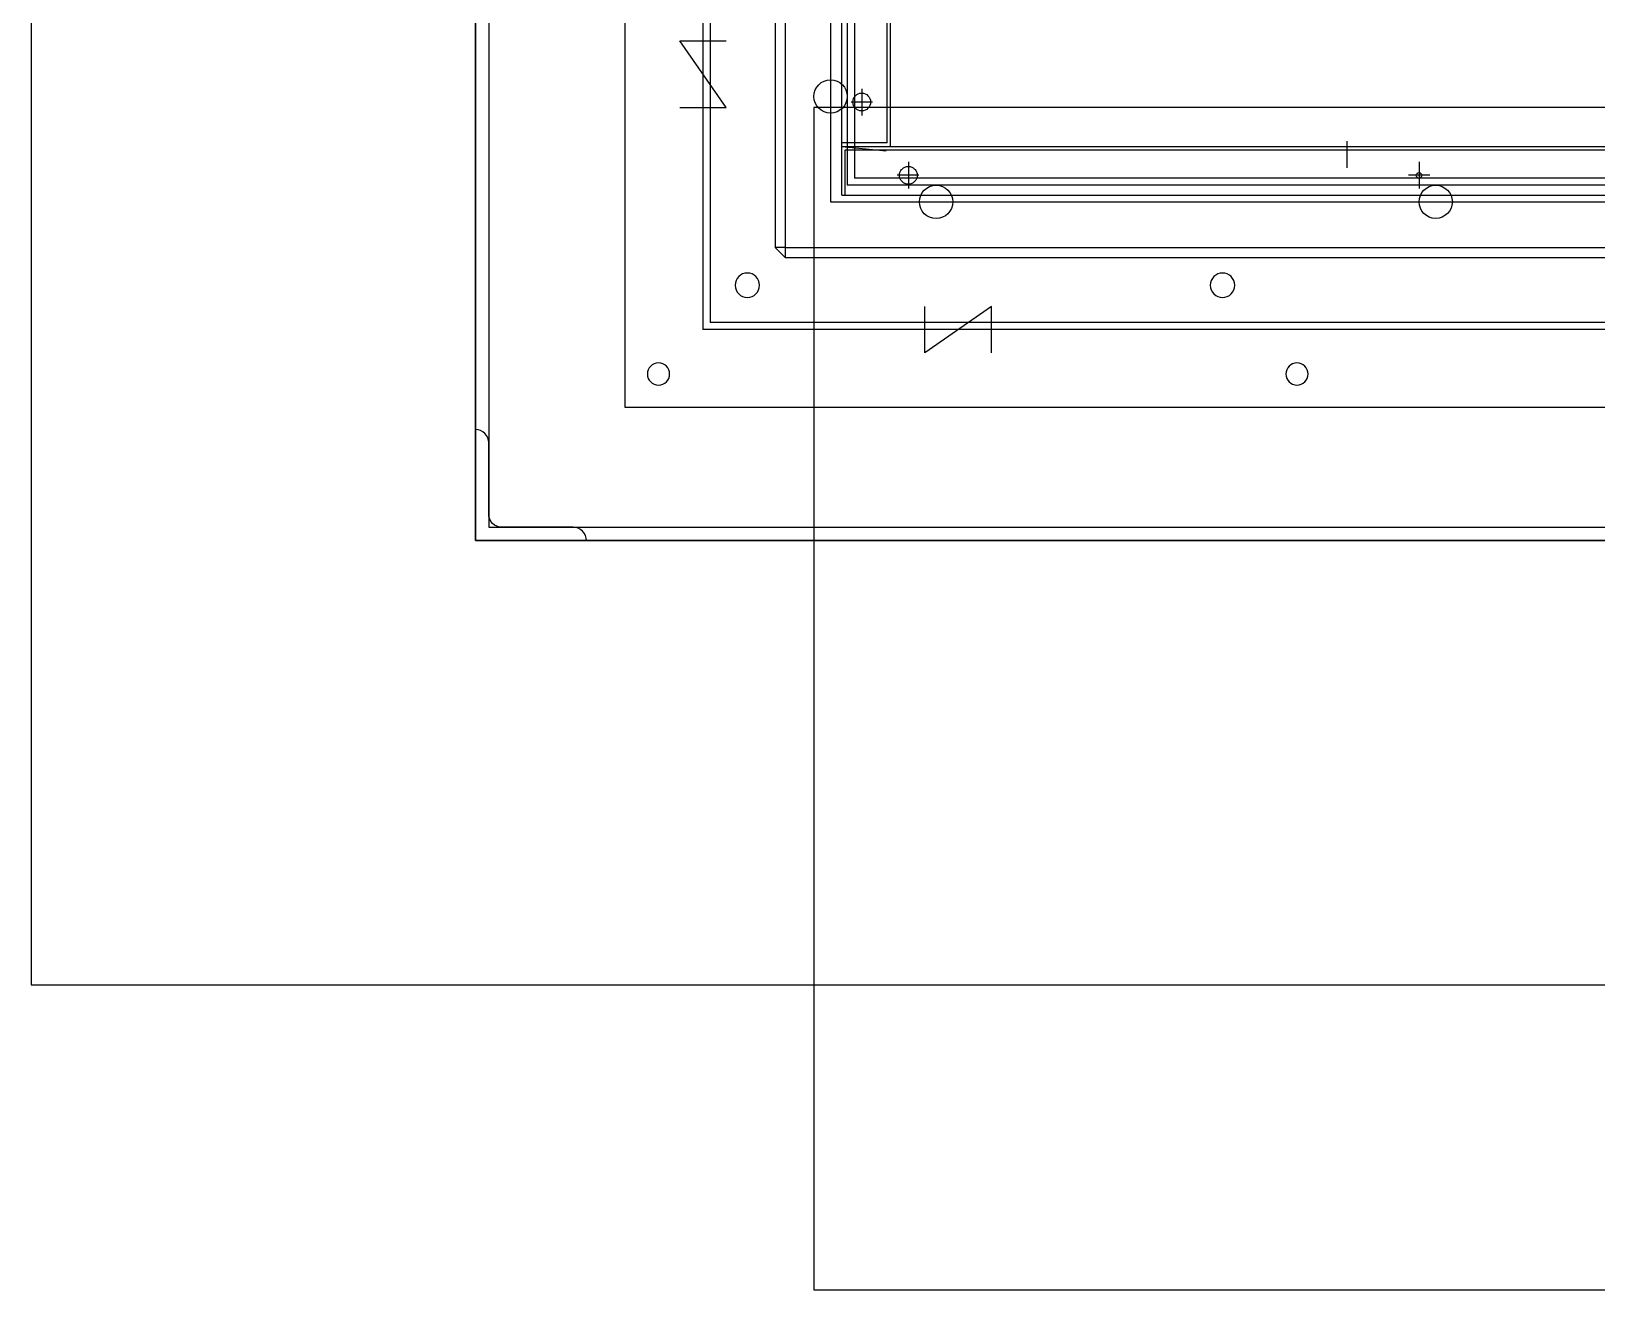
# Model space of a CAD drawing. Header units: millimetres. Extents: x 89450 to 753248, y -530175 to 1209785.
# Drawn here: x 96684 to 97389, y -99774 to -99207 of the extents above; entities that cross this region are included whole.
import ezdxf

# ---------------------------------------------------------------- set-up
doc = ezdxf.new("R2010")
doc.units = ezdxf.units.MM
doc.header["$LTSCALE"] = 150
doc.linetypes.add('CENTER', pattern=[50.8, 31.75, -6.35, 6.35, -6.35])
doc.linetypes.add('PHANTOMX2', pattern=[127, 63.5, -12.7, 12.7, -12.7, 12.7, -12.7])
doc.layers.add('------00 Load Bank', color=3, linetype='Continuous')
doc.layers.add('-----35 Equipmnet Pad', color=7, linetype='Continuous')

# ---------------------------------------------------------------- blocks, each defined once
blk = doc.blocks.new('A$Cd768ecee')
at = {"color": 0}
for p, q in [((1180, 0), (1180, 1180)), ((1145, 1145), (1145, 35)), ((1141.8, 1141.8), (1141.8, 38.2)), ((1080, 1080), (1080, 100)), ((1076.8, 1076.8), (1076.8, 103.2)), ((100, 100), (1080, 100)), ((103.2, 103.2), (1076.8, 103.2)), ((38.2, 38.2), (1141.8, 38.2)), ((35, 35), (1145, 35)), ((0, 0), (1180, 0))]:
    blk.add_line(p, q, dxfattribs=at)
for points in [[(1155.42, 135), (1134.58, 135), (1155.42, 165), (1134.58, 165)], [(1015, 24.58), (1015, 45.42), (1045, 24.58), (1045, 45.42)]]:
    blk.add_lwpolyline(points, dxfattribs=at)
for centre, radius in [((911, 55), 5.5), ((1125, 55), 5.5), ((877.5, 15), 5), ((1165, 15), 5)]:
    blk.add_circle(centre, radius, dxfattribs=at)
blk = doc.blocks.new('A$Ca2785acc')
at = {"color": 0}
for p, q in [((985, 1002), (0, 1002)), ((985, 1002), (985, 980)), ((725, 987), (725, 999)), ((955, 987), (955, 999)), ((757.5, 977.6), (757.5, 989.6)), ((985, 980), (0, 980)), ((983.4, 981.6), (1.6, 981.6)), ((963, 980), (963, 35)), ((985, 980), (963, 980)), ((985, 980), (965, 982)), ((985, 980), (985, 35)), ((964.6, 978.4), (964.6, 36.6)), ((964.6, 978.4), (985, 978.4)), ((976, 954), (976, 966)), ((971.2, 960), (980.8, 960)), ((971.2, 960), (980.8, 960))]:
    blk.add_line(p, q, dxfattribs=at)
at = {"color": 0, "linetype": 'PHANTOMX2'}
blk.add_line((983.4, 1002), (983.4, 981.6), dxfattribs=at)
at = {"color": 0, "linetype": 'CENTER'}
for p, q in [((720.2, 993), (729.8, 993)), ((950.2, 993), (960, 993))]:
    blk.add_line(p, q, dxfattribs=at)
at = {"color": 0}
for centre, radius in [((725, 993), 1.25), ((976, 960), 4), ((976, 960), 4)]:
    blk.add_circle(centre, radius, dxfattribs=at)
at = {"color": 0, "linetype": 'PHANTOMX2'}
blk.add_circle((955, 993), 4, dxfattribs=at)
blk = doc.blocks.new('A$C02650c35')
at = {"color": 0}
for p, q in [((1040.5, 24.5), (1040.5, 1060.5)), ((1045, 24.5), (1045, 1060.5)), ((1045, 30), (1045, 1055)), ((0, 24.5), (1045, 24.5)), ((1040.5, 24.5), (1040.5, 20)), ((1045, 24.5), (1040.5, 20)), ((4.5, 20), (1040.5, 20)), ((10, 20), (1035, 20))]:
    blk.add_line(p, q, dxfattribs=at)
at = {"color": 0, "linetype": 'CENTER'}
for p, q in [((1020, 45), (1020, 1040)), ((25, 45), (1020, 45))]:
    blk.add_line(p, q, dxfattribs=at)
at = {"color": 0}
for centre, radius in [((522.5, 542.5), 441), ((1019.94, 317.5), 7.5), ((1020, 92.5), 7.5), ((972.5, 45), 7.5)]:
    blk.add_circle(centre, radius, dxfattribs=at)

msp = doc.modelspace()

# ---------------------------------------------------------------- linework, layer by layer
at = {"layer": '------00 Load Bank', "color": 161}
for p, q in [((96883.75, -99436.41, 0), (96883.75, -99228.71, 0)), ((97036.45, -99436.41, 0), (96883.75, -99436.41, 0))]:
    msp.add_line(p, q, dxfattribs=at)
at = {"layer": '------00 Load Bank', "color": 161, "elevation": 0}
msp.add_lwpolyline([(98253.75, -96836.41), (96883.75, -96836.41), (96883.75, -99436.41), (98253.75, -99436.41), (98253.75, -96836.41)], dxfattribs=at)
for points in [[(98253.75, -99436.41), (96883.75, -99436.41), (96883.75, -96836.41), (98253.75, -96836.41)], [(98247.75, -96842.41), (96889.75, -96842.41), (96889.75, -99430.41), (98247.75, -99430.41)]]:
    msp.add_lwpolyline(points, close=True, dxfattribs=at)
at = {"layer": '------00 Load Bank', "color": 161, "ltscale": 2, "elevation": 0}
msp.add_lwpolyline([(98046.23, -99773.71), (98046.23, -99241.41), (97036.23, -99241.41), (97036.23, -99773.71)], close=True, dxfattribs=at)
at = {"layer": '------00 Load Bank', "color": 161, "ltscale": 0.2, "elevation": 0}
msp.add_lwpolyline([(96883.75, -99386.41), (96883.75, -99436.41), (96933.75, -99436.41), (96933.75, -99436.41, 0.414214), (96927.75, -99430.41), (96895.75, -99430.41, -0.414214), (96889.75, -99424.41), (96889.75, -99392.41, 0.414214), (96883.75, -99386.41), (96883.75, -99386.41)], format="xyb", dxfattribs=at)
at = {"layer": '-----35 Equipmnet Pad', "color": 161, "ltscale": 5, "elevation": 0}
msp.add_lwpolyline([(96683.75, -98374.13), (96683.75, -99636.41), (98903.75, -99636.41), (98903.75, -98374.13)], dxfattribs=at)

# ---------------------------------------------------------------- block references
at = {"layer": '------00 Load Bank', "color": 161, "xscale": -1}
msp.add_blockref('A$Cd768ecee', (98131.23, -99376.41, 0), dxfattribs=at)
at = {"layer": '------00 Load Bank', "color": 161}
for name, p, rotation in [('A$C02650c35', (96998.73, -98263.91, 0), 270), ('A$Ca2785acc', (98033.73, -98278.91, 0), 180), ('A$Ca2785acc', (98033.73, -98278.91, 0), 180)]:
    msp.add_blockref(name, p, dxfattribs=dict(at, rotation=rotation))

doc.saveas('drawing.dxf')
